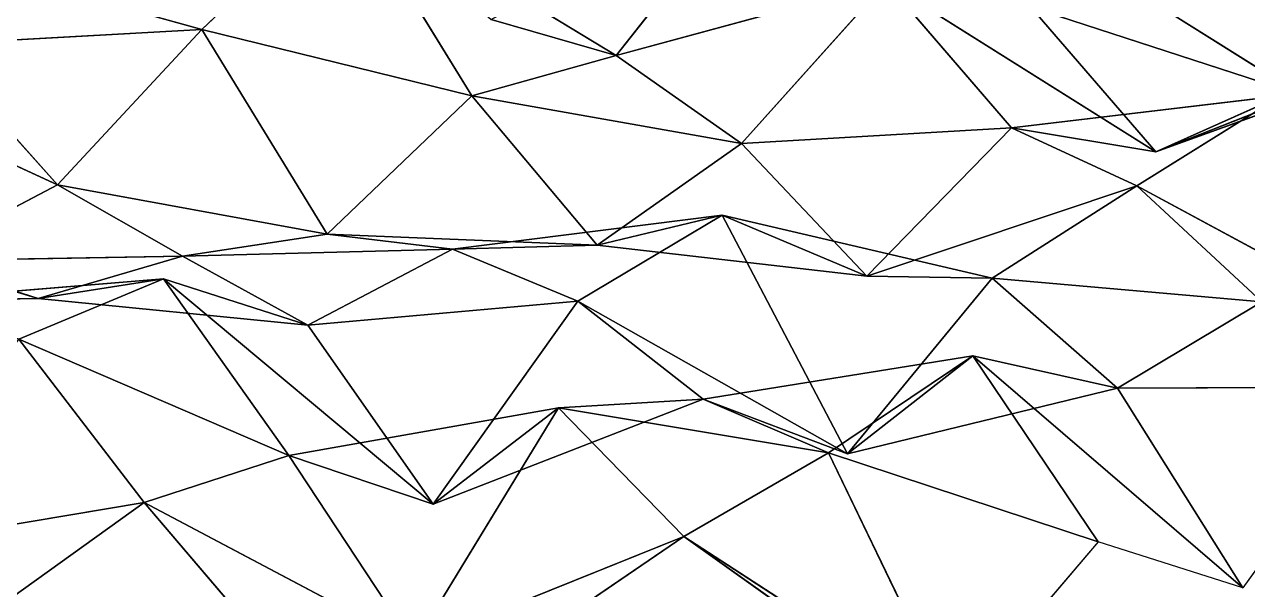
# Model space of a CAD drawing. Header units: metres. Extents: x -3703 to 431, y -1555 to 134.
# Drawn here: x -1063.8 to -950.3, y -518.1 to -465.7 of the extents above; entities that cross this region are included whole.
import ezdxf

# ---------------------------------------------------------------- set-up
doc = ezdxf.new("R2010")
doc.units = ezdxf.units.M

msp = doc.modelspace()

# ---------------------------------------------------------------- linework, layer by layer
for p, q in [((-995.49756, -451.5189, -2974.8623), (-1008.91394, -468.5422, -2998.5513)), ((-1008.91394, -468.5422, -2998.5513), (-995.49756, -451.5189, -2974.8623)), ((-1033.9579, -453.3807, -2989.1104), (-1047.3743, -466.15134, -3013.75)), ((-1047.3743, -466.15134, -3013.75), (-1033.9579, -453.3807, -2989.1104)), ((-1008.91394, -468.5422, -2998.5513), (-1033.9579, -453.3807, -2989.1104)), ((-1033.9579, -453.3807, -2989.1104), (-1022.3303, -472.2988, -3025.2065)), ((-1022.3303, -472.2988, -3025.2065), (-1033.9579, -453.3807, -2989.1104)), ((-1033.9579, -453.3807, -2989.1104), (-1008.91394, -468.5422, -2998.5513)), ((-983.87, -461.75858, -3012.8994), (-1008.91394, -468.5422, -2998.5513)), ((-1008.91394, -468.5422, -2998.5513), (-983.87, -461.75858, -3012.8994)), ((-983.87, -461.75858, -3012.8994), (-997.2864, -476.71445, -3037.0505)), ((-997.2864, -476.71445, -3037.0505), (-983.87, -461.75858, -3012.8994)), ((-958.82605, -477.50162, -3022.2102), (-983.87, -461.75858, -3012.8994)), ((-983.87, -461.75858, -3012.8994), (-972.2423, -475.25198, -3050.2087)), ((-972.2423, -475.25198, -3050.2087), (-983.87, -461.75858, -3012.8994)), ((-983.87, -461.75858, -3012.8994), (-958.82605, -477.50162, -3022.2102)), ((-1059.0018, -462.90585, -2974.1492), (-1047.3743, -466.15134, -3013.75)), ((-1047.3743, -466.15134, -3013.75), (-1059.0018, -462.90585, -2974.1492)), ((-945.40955, -472.2112, -2995.8977), (-970.4536, -464.06015, -2984.8892)), ((-970.4536, -464.06015, -2984.8892), (-958.82605, -477.50162, -3022.2102)), ((-958.82605, -477.50162, -3022.2102), (-970.4536, -464.06015, -2984.8892)), ((-970.4536, -464.06015, -2984.8892), (-945.40955, -472.2112, -2995.8977)), ((-1020.5415, -465.209, -2958.9697), (-1008.91394, -468.5422, -2998.5513)), ((-1008.91394, -468.5422, -2998.5513), (-1020.5415, -465.209, -2958.9697)), ((-957.03723, -464.89725, -2957.2065), (-945.40955, -472.2112, -2995.8977)), ((-945.40955, -472.2112, -2995.8977), (-957.03723, -464.89725, -2957.2065)), ((-1047.3743, -466.15134, -3013.75), (-1072.4182, -467.54947, -3000.6062)), ((-1072.4182, -467.54947, -3000.6062), (-1047.3743, -466.15134, -3013.75)), ((-1047.3743, -466.15134, -3013.75), (-1060.7906, -480.56052, -3038.0237)), ((-1060.7906, -480.56052, -3038.0237), (-1047.3743, -466.15134, -3013.75)), ((-1022.3303, -472.2988, -3025.2065), (-1047.3743, -466.15134, -3013.75)), ((-1047.3743, -466.15134, -3013.75), (-1035.7467, -485.11496, -3049.8364)), ((-1035.7467, -485.11496, -3049.8364), (-1047.3743, -466.15134, -3013.75)), ((-1047.3743, -466.15134, -3013.75), (-1022.3303, -472.2988, -3025.2065)), ((-1072.4182, -467.54947, -3000.6062), (-1060.7906, -480.56052, -3038.0237)), ((-1060.7906, -480.56052, -3038.0237), (-1072.4182, -467.54947, -3000.6062)), ((-1008.91394, -468.5422, -2998.5513), (-1022.3303, -472.2988, -3025.2065)), ((-1022.3303, -472.2988, -3025.2065), (-1008.91394, -468.5422, -2998.5513)), ((-1008.91394, -468.5422, -2998.5513), (-997.2864, -476.71445, -3037.0505)), ((-997.2864, -476.71445, -3037.0505), (-1008.91394, -468.5422, -2998.5513)), ((-933.782, -468.39035, -3037.0789), (-958.82605, -477.50162, -3022.2102)), ((-958.82605, -477.50162, -3022.2102), (-933.782, -468.39035, -3037.0789)), ((-1060.7906, -480.56052, -3038.0237), (-1085.8346, -468.99368, -3027.7788)), ((-1085.8346, -468.99368, -3027.7788), (-1060.7906, -480.56052, -3038.0237)), ((-945.40955, -472.2112, -2995.8977), (-958.82605, -477.50162, -3022.2102)), ((-958.82605, -477.50162, -3022.2102), (-945.40955, -472.2112, -2995.8977)), ((-1022.3303, -472.2988, -3025.2065), (-1035.7467, -485.11496, -3049.8364)), ((-1035.7467, -485.11496, -3049.8364), (-1022.3303, -472.2988, -3025.2065)), ((-997.2864, -476.71445, -3037.0505), (-1022.3303, -472.2988, -3025.2065)), ((-1022.3303, -472.2988, -3025.2065), (-1010.70276, -486.13297, -3062.44)), ((-1010.70276, -486.13297, -3062.44), (-1022.3303, -472.2988, -3025.2065)), ((-1022.3303, -472.2988, -3025.2065), (-997.2864, -476.71445, -3037.0505)), ((-947.19836, -472.29977, -3063.7), (-972.2423, -475.25198, -3050.2087)), ((-972.2423, -475.25198, -3050.2087), (-947.19836, -472.29977, -3063.7)), ((-947.19836, -472.29977, -3063.7), (-960.61475, -480.63278, -3089.3323)), ((-960.61475, -480.63278, -3089.3323), (-947.19836, -472.29977, -3063.7)), ((-958.82605, -477.50162, -3022.2102), (-947.19836, -472.29977, -3063.7)), ((-947.19836, -472.29977, -3063.7), (-958.82605, -477.50162, -3022.2102)), ((-972.2423, -475.25198, -3050.2087), (-997.2864, -476.71445, -3037.0505)), ((-997.2864, -476.71445, -3037.0505), (-972.2423, -475.25198, -3050.2087)), ((-972.2423, -475.25198, -3050.2087), (-985.6588, -489.01358, -3074.6272)), ((-985.6588, -489.01358, -3074.6272), (-972.2423, -475.25198, -3050.2087)), ((-958.82605, -477.50162, -3022.2102), (-972.2423, -475.25198, -3050.2087)), ((-972.2423, -475.25198, -3050.2087), (-958.82605, -477.50162, -3022.2102)), ((-972.2423, -475.25198, -3050.2087), (-960.61475, -480.63278, -3089.3323)), ((-960.61475, -480.63278, -3089.3323), (-972.2423, -475.25198, -3050.2087)), ((-997.2864, -476.71445, -3037.0505), (-1010.70276, -486.13297, -3062.44)), ((-1010.70276, -486.13297, -3062.44), (-997.2864, -476.71445, -3037.0505)), ((-997.2864, -476.71445, -3037.0505), (-985.6588, -489.01358, -3074.6272)), ((-985.6588, -489.01358, -3074.6272), (-997.2864, -476.71445, -3037.0505)), ((-1060.7906, -480.56052, -3038.0237), (-1074.2072, -487.60568, -3063.9436)), ((-1074.2072, -487.60568, -3063.9436), (-1060.7906, -480.56052, -3038.0237)), ((-1035.7467, -485.11496, -3049.8364), (-1060.7906, -480.56052, -3038.0237)), ((-1060.7906, -480.56052, -3038.0237), (-1049.1632, -487.17508, -3076.871)), ((-1049.1632, -487.17508, -3076.871), (-1060.7906, -480.56052, -3038.0237)), ((-1060.7906, -480.56052, -3038.0237), (-1035.7467, -485.11496, -3049.8364)), ((-960.61475, -480.63278, -3089.3323), (-985.6588, -489.01358, -3074.6272)), ((-985.6588, -489.01358, -3074.6272), (-960.61475, -480.63278, -3089.3323)), ((-960.61475, -480.63278, -3089.3323), (-974.03125, -489.2101, -3114.9097)), ((-974.03125, -489.2101, -3114.9097), (-960.61475, -480.63278, -3089.3323)), ((-935.5708, -494.16086, -3099.1384), (-960.61475, -480.63278, -3089.3323)), ((-960.61475, -480.63278, -3089.3323), (-948.9873, -491.40543, -3127.25)), ((-948.9873, -491.40543, -3127.25), (-960.61475, -480.63278, -3089.3323)), ((-960.61475, -480.63278, -3089.3323), (-935.5708, -494.16086, -3099.1384)), ((-1062.5796, -491.08963, -3103.4915), (-1087.6235, -483.11667, -3092.4429)), ((-1087.6235, -483.11667, -3092.4429), (-1062.5796, -491.08963, -3103.4915)), ((-999.0753, -483.35275, -3103.3882), (-1024.1193, -486.51022, -3089.851)), ((-1024.1193, -486.51022, -3089.851), (-999.0753, -483.35275, -3103.3882)), ((-999.0753, -483.35275, -3103.3882), (-1012.4916, -491.33975, -3129.098)), ((-1012.4916, -491.33975, -3129.098), (-999.0753, -483.35275, -3103.3882)), ((-1010.70276, -486.13297, -3062.44), (-999.0753, -483.35275, -3103.3882)), ((-999.0753, -483.35275, -3103.3882), (-1010.70276, -486.13297, -3062.44)), ((-985.6588, -489.01358, -3074.6272), (-999.0753, -483.35275, -3103.3882)), ((-974.03125, -489.2101, -3114.9097), (-999.0753, -483.35275, -3103.3882)), ((-999.0753, -483.35275, -3103.3882), (-985.6588, -489.01358, -3074.6272)), ((-999.0753, -483.35275, -3103.3882), (-987.44763, -505.48593, -3138.7659)), ((-987.44763, -505.48593, -3138.7659), (-999.0753, -483.35275, -3103.3882)), ((-999.0753, -483.35275, -3103.3882), (-974.03125, -489.2101, -3114.9097)), ((-1035.7467, -485.11496, -3049.8364), (-1049.1632, -487.17508, -3076.871)), ((-1049.1632, -487.17508, -3076.871), (-1035.7467, -485.11496, -3049.8364)), ((-1010.70276, -486.13297, -3062.44), (-1035.7467, -485.11496, -3049.8364)), ((-1035.7467, -485.11496, -3049.8364), (-1024.1193, -486.51022, -3089.851)), ((-1024.1193, -486.51022, -3089.851), (-1035.7467, -485.11496, -3049.8364)), ((-1035.7467, -485.11496, -3049.8364), (-1010.70276, -486.13297, -3062.44)), ((-1024.1193, -486.51022, -3089.851), (-1049.1632, -487.17508, -3076.871)), ((-1049.1632, -487.17508, -3076.871), (-1024.1193, -486.51022, -3089.851)), ((-1024.1193, -486.51022, -3089.851), (-1037.5356, -493.56174, -3115.7698)), ((-1037.5356, -493.56174, -3115.7698), (-1024.1193, -486.51022, -3089.851)), ((-1010.70276, -486.13297, -3062.44), (-1024.1193, -486.51022, -3089.851)), ((-1024.1193, -486.51022, -3089.851), (-1010.70276, -486.13297, -3062.44)), ((-1024.1193, -486.51022, -3089.851), (-1012.4916, -491.33975, -3129.098)), ((-1012.4916, -491.33975, -3129.098), (-1024.1193, -486.51022, -3089.851)), ((-985.6588, -489.01358, -3074.6272), (-1010.70276, -486.13297, -3062.44)), ((-1010.70276, -486.13297, -3062.44), (-985.6588, -489.01358, -3074.6272)), ((-1049.1632, -487.17508, -3076.871), (-1074.2072, -487.60568, -3063.9436)), ((-1074.2072, -487.60568, -3063.9436), (-1049.1632, -487.17508, -3076.871)), ((-1074.2072, -487.60568, -3063.9436), (-1062.5796, -491.08963, -3103.4915)), ((-1062.5796, -491.08963, -3103.4915), (-1074.2072, -487.60568, -3063.9436)), ((-1049.1632, -487.17508, -3076.871), (-1062.5796, -491.08963, -3103.4915)), ((-1062.5796, -491.08963, -3103.4915), (-1049.1632, -487.17508, -3076.871)), ((-1049.1632, -487.17508, -3076.871), (-1037.5356, -493.56174, -3115.7698)), ((-1037.5356, -493.56174, -3115.7698), (-1049.1632, -487.17508, -3076.871)), ((-974.03125, -489.2101, -3114.9097), (-987.44763, -505.48593, -3138.7659)), ((-987.44763, -505.48593, -3138.7659), (-974.03125, -489.2101, -3114.9097)), ((-985.6588, -489.01358, -3074.6272), (-974.03125, -489.2101, -3114.9097)), ((-974.03125, -489.2101, -3114.9097), (-985.6588, -489.01358, -3074.6272)), ((-948.9873, -491.40543, -3127.25), (-974.03125, -489.2101, -3114.9097)), ((-974.03125, -489.2101, -3114.9097), (-962.4037, -499.39462, -3152.9592)), ((-962.4037, -499.39462, -3152.9592), (-974.03125, -489.2101, -3114.9097)), ((-974.03125, -489.2101, -3114.9097), (-948.9873, -491.40543, -3127.25)), ((-1050.952, -489.27457, -3144.2239), (-1075.996, -491.3436, -3130.93)), ((-1075.996, -491.3436, -3130.93), (-1050.952, -489.27457, -3144.2239)), ((-1050.952, -489.27457, -3144.2239), (-1064.3684, -494.87314, -3170.4673)), ((-1064.3684, -494.87314, -3170.4673), (-1050.952, -489.27457, -3144.2239)), ((-1062.5796, -491.08963, -3103.4915), (-1050.952, -489.27457, -3144.2239)), ((-1050.952, -489.27457, -3144.2239), (-1062.5796, -491.08963, -3103.4915)), ((-1037.5356, -493.56174, -3115.7698), (-1050.952, -489.27457, -3144.2239)), ((-1025.9081, -510.1688, -3152.3828), (-1050.952, -489.27457, -3144.2239)), ((-1050.952, -489.27457, -3144.2239), (-1037.5356, -493.56174, -3115.7698)), ((-1050.952, -489.27457, -3144.2239), (-1039.3243, -505.63693, -3180.8916)), ((-1039.3243, -505.63693, -3180.8916), (-1050.952, -489.27457, -3144.2239)), ((-1050.952, -489.27457, -3144.2239), (-1025.9081, -510.1688, -3152.3828)), ((-1062.5796, -491.08963, -3103.4915), (-1075.996, -491.3436, -3130.93)), ((-1075.996, -491.3436, -3130.93), (-1062.5796, -491.08963, -3103.4915)), ((-1037.5356, -493.56174, -3115.7698), (-1062.5796, -491.08963, -3103.4915)), ((-1062.5796, -491.08963, -3103.4915), (-1037.5356, -493.56174, -3115.7698)), ((-1012.4916, -491.33975, -3129.098), (-1037.5356, -493.56174, -3115.7698)), ((-1037.5356, -493.56174, -3115.7698), (-1012.4916, -491.33975, -3129.098)), ((-1012.4916, -491.33975, -3129.098), (-1025.9081, -510.1688, -3152.3828)), ((-1025.9081, -510.1688, -3152.3828), (-1012.4916, -491.33975, -3129.098)), ((-987.44763, -505.48593, -3138.7659), (-1012.4916, -491.33975, -3129.098)), ((-1012.4916, -491.33975, -3129.098), (-1000.864, -500.44254, -3167.389)), ((-1000.864, -500.44254, -3167.389), (-1012.4916, -491.33975, -3129.098)), ((-1012.4916, -491.33975, -3129.098), (-987.44763, -505.48593, -3138.7659)), ((-948.9873, -491.40543, -3127.25), (-962.4037, -499.39462, -3152.9592)), ((-962.4037, -499.39462, -3152.9592), (-948.9873, -491.40543, -3127.25)), ((-1037.5356, -493.56174, -3115.7698), (-1025.9081, -510.1688, -3152.3828)), ((-1025.9081, -510.1688, -3152.3828), (-1037.5356, -493.56174, -3115.7698)), ((-1039.3243, -505.63693, -3180.8916), (-1064.3684, -494.87314, -3170.4673)), ((-1064.3684, -494.87314, -3170.4673), (-1052.7408, -510.00406, -3207.4106)), ((-1052.7408, -510.00406, -3207.4106), (-1064.3684, -494.87314, -3170.4673)), ((-1064.3684, -494.87314, -3170.4673), (-1039.3243, -505.63693, -3180.8916)), ((-975.82007, -496.40854, -3181.1223), (-1000.864, -500.44254, -3167.389)), ((-1000.864, -500.44254, -3167.389), (-975.82007, -496.40854, -3181.1223)), ((-975.82007, -496.40854, -3181.1223), (-989.23645, -505.4147, -3206.6038)), ((-989.23645, -505.4147, -3206.6038), (-975.82007, -496.40854, -3181.1223)), ((-987.44763, -505.48593, -3138.7659), (-975.82007, -496.40854, -3181.1223)), ((-975.82007, -496.40854, -3181.1223), (-987.44763, -505.48593, -3138.7659)), ((-962.4037, -499.39462, -3152.9592), (-975.82007, -496.40854, -3181.1223)), ((-950.7761, -517.9226, -3189.1428), (-975.82007, -496.40854, -3181.1223)), ((-975.82007, -496.40854, -3181.1223), (-962.4037, -499.39462, -3152.9592)), ((-975.82007, -496.40854, -3181.1223), (-964.1925, -513.65405, -3217.5925)), ((-964.1925, -513.65405, -3217.5925), (-975.82007, -496.40854, -3181.1223)), ((-975.82007, -496.40854, -3181.1223), (-950.7761, -517.9226, -3189.1428)), ((-962.4037, -499.39462, -3152.9592), (-987.44763, -505.48593, -3138.7659)), ((-987.44763, -505.48593, -3138.7659), (-962.4037, -499.39462, -3152.9592)), ((-937.35974, -499.32614, -3165.8057), (-962.4037, -499.39462, -3152.9592)), ((-962.4037, -499.39462, -3152.9592), (-937.35974, -499.32614, -3165.8057)), ((-962.4037, -499.39462, -3152.9592), (-950.7761, -517.9226, -3189.1428)), ((-950.7761, -517.9226, -3189.1428), (-962.4037, -499.39462, -3152.9592)), ((-937.35974, -499.32614, -3165.8057), (-950.7761, -517.9226, -3189.1428)), ((-1000.864, -500.44254, -3167.389), (-1025.9081, -510.1688, -3152.3828)), ((-1025.9081, -510.1688, -3152.3828), (-1000.864, -500.44254, -3167.389)), ((-1000.864, -500.44254, -3167.389), (-1014.2804, -501.21756, -3194.711)), ((-1014.2804, -501.21756, -3194.711), (-1000.864, -500.44254, -3167.389)), ((-987.44763, -505.48593, -3138.7659), (-1000.864, -500.44254, -3167.389)), ((-1000.864, -500.44254, -3167.389), (-987.44763, -505.48593, -3138.7659)), ((-1000.864, -500.44254, -3167.389), (-989.23645, -505.4147, -3206.6038)), ((-989.23645, -505.4147, -3206.6038), (-1000.864, -500.44254, -3167.389)), ((-1014.2804, -501.21756, -3194.711), (-1039.3243, -505.63693, -3180.8916)), ((-1039.3243, -505.63693, -3180.8916), (-1014.2804, -501.21756, -3194.711)), ((-1014.2804, -501.21756, -3194.711), (-1027.6968, -523.2306, -3217.2844)), ((-1027.6968, -523.2306, -3217.2844), (-1014.2804, -501.21756, -3194.711)), ((-1025.9081, -510.1688, -3152.3828), (-1014.2804, -501.21756, -3194.711)), ((-1014.2804, -501.21756, -3194.711), (-1025.9081, -510.1688, -3152.3828)), ((-989.23645, -505.4147, -3206.6038), (-1014.2804, -501.21756, -3194.711)), ((-1014.2804, -501.21756, -3194.711), (-1002.65283, -513.16455, -3232.3665)), ((-1002.65283, -513.16455, -3232.3665), (-1014.2804, -501.21756, -3194.711)), ((-1014.2804, -501.21756, -3194.711), (-989.23645, -505.4147, -3206.6038)), ((-1039.3243, -505.63693, -3180.8916), (-1052.7408, -510.00406, -3207.4106)), ((-1052.7408, -510.00406, -3207.4106), (-1039.3243, -505.63693, -3180.8916)), ((-1025.9081, -510.1688, -3152.3828), (-1039.3243, -505.63693, -3180.8916)), ((-1039.3243, -505.63693, -3180.8916), (-1025.9081, -510.1688, -3152.3828)), ((-1039.3243, -505.63693, -3180.8916), (-1027.6968, -523.2306, -3217.2844)), ((-1027.6968, -523.2306, -3217.2844), (-1039.3243, -505.63693, -3180.8916)), ((-989.23645, -505.4147, -3206.6038), (-1002.65283, -513.16455, -3232.3665)), ((-1002.65283, -513.16455, -3232.3665), (-989.23645, -505.4147, -3206.6038)), ((-964.1925, -513.65405, -3217.5925), (-989.23645, -505.4147, -3206.6038)), ((-989.23645, -505.4147, -3206.6038), (-977.6089, -529.39905, -3241.5674)), ((-977.6089, -529.39905, -3241.5674), (-989.23645, -505.4147, -3206.6038)), ((-989.23645, -505.4147, -3206.6038), (-964.1925, -513.65405, -3217.5925)), ((-1052.7408, -510.00406, -3207.4106), (-1077.7848, -514.2096, -3193.6392)), ((-1077.7848, -514.2096, -3193.6392), (-1052.7408, -510.00406, -3207.4106)), ((-1052.7408, -510.00406, -3207.4106), (-1066.1573, -519.6251, -3232.7546)), ((-1066.1573, -519.6251, -3232.7546), (-1052.7408, -510.00406, -3207.4106)), ((-1027.6968, -523.2306, -3217.2844), (-1052.7408, -510.00406, -3207.4106)), ((-1052.7408, -510.00406, -3207.4106), (-1041.1133, -523.6465, -3244.6868)), ((-1041.1133, -523.6465, -3244.6868), (-1052.7408, -510.00406, -3207.4106)), ((-1052.7408, -510.00406, -3207.4106), (-1027.6968, -523.2306, -3217.2844)), ((-1002.65283, -513.16455, -3232.3665), (-1027.6968, -523.2306, -3217.2844)), ((-1027.6968, -523.2306, -3217.2844), (-1002.65283, -513.16455, -3232.3665)), ((-1002.65283, -513.16455, -3232.3665), (-1016.06934, -522.3065, -3257.8176)), ((-1016.06934, -522.3065, -3257.8176), (-1002.65283, -513.16455, -3232.3665)), ((-977.6089, -529.39905, -3241.5674), (-1002.65283, -513.16455, -3232.3665)), ((-1002.65283, -513.16455, -3232.3665), (-991.0254, -521.4275, -3270.8452)), ((-991.0254, -521.4275, -3270.8452), (-1002.65283, -513.16455, -3232.3665)), ((-1002.65283, -513.16455, -3232.3665), (-977.6089, -529.39905, -3241.5674)), ((-964.1925, -513.65405, -3217.5925), (-977.6089, -529.39905, -3241.5674)), ((-950.7761, -517.9226, -3189.1428), (-964.1925, -513.65405, -3217.5925))]:
    msp.add_line(p, q)
for points in [[(-1008.91394, -468.5422, -2998.5513), (-1020.5415, -465.209, -2958.9697), (-995.49756, -451.5189, -2974.8623), (-995.49744, -451.5188, -2974.8623)], [(-995.49756, -451.5189, -2974.8623), (-983.87, -461.75858, -3012.8994), (-1008.91394, -468.5422, -2998.5513), (-1008.9138, -468.5421, -2998.5513)], [(-945.40955, -472.2112, -2995.8977), (-957.03723, -464.89725, -2957.2065), (-931.9932, -452.603, -2972.7869), (-931.9931, -452.6029, -2972.7869)], [(-1047.3743, -466.15134, -3013.75), (-1059.0018, -462.90585, -2974.1492), (-1033.9579, -453.3807, -2989.1104), (-1033.9578, -453.3806, -2989.1104)], [(-1033.9579, -453.3807, -2989.1104), (-1022.3303, -472.2988, -3025.2065), (-1047.3743, -466.15134, -3013.75), (-1047.3741, -466.15125, -3013.75)], [(-1020.5415, -465.209, -2958.9697), (-1008.91394, -468.5422, -2998.5513), (-1033.9579, -453.3807, -2989.1104), (-1033.9578, -453.3806, -2989.1104)], [(-1022.3303, -472.2988, -3025.2065), (-1033.9579, -453.3807, -2989.1104), (-1008.91394, -468.5422, -2998.5513), (-1008.9138, -468.5421, -2998.5513)], [(-997.2864, -476.71445, -3037.0505), (-1008.91394, -468.5422, -2998.5513), (-983.87, -461.75858, -3012.8994), (-983.8699, -461.75848, -3012.8994)], [(-983.87, -461.75858, -3012.8994), (-972.2423, -475.25198, -3050.2087), (-997.2864, -476.71445, -3037.0505), (-997.28625, -476.71436, -3037.0505)], [(-970.4536, -464.06015, -2984.8892), (-958.82605, -477.50162, -3022.2102), (-983.87, -461.75858, -3012.8994), (-983.8699, -461.75848, -3012.8994)], [(-972.2423, -475.25198, -3050.2087), (-983.87, -461.75858, -3012.8994), (-958.82605, -477.50162, -3022.2102), (-958.8259, -477.50153, -3022.2102)], [(-1072.4182, -467.54947, -3000.6062), (-1084.0458, -463.08133, -2961.2788), (-1059.0018, -462.90585, -2974.1492), (-1059.0017, -462.90576, -2974.1492)], [(-1059.0018, -462.90585, -2974.1492), (-1047.3743, -466.15134, -3013.75), (-1072.4182, -467.54947, -3000.6062), (-1072.4181, -467.54938, -3000.6062)], [(-957.03723, -464.89725, -2957.2065), (-945.40955, -472.2112, -2995.8977), (-970.4536, -464.06015, -2984.8892), (-970.4535, -464.06006, -2984.8892)], [(-958.82605, -477.50162, -3022.2102), (-970.4536, -464.06015, -2984.8892), (-945.40955, -472.2112, -2995.8977), (-945.4094, -472.21112, -2995.8977)], [(-1060.7906, -480.56052, -3038.0237), (-1072.4182, -467.54947, -3000.6062), (-1047.3743, -466.15134, -3013.75), (-1047.3741, -466.15125, -3013.75)], [(-1047.3743, -466.15134, -3013.75), (-1035.7467, -485.11496, -3049.8364), (-1060.7906, -480.56052, -3038.0237), (-1060.7905, -480.56042, -3038.0237)], [(-1035.7467, -485.11496, -3049.8364), (-1047.3743, -466.15134, -3013.75), (-1022.3303, -472.2988, -3025.2065), (-1022.3302, -472.2987, -3025.2065)], [(-1072.4182, -467.54947, -3000.6062), (-1060.7906, -480.56052, -3038.0237), (-1085.8346, -468.99368, -3027.7788), (-1085.8345, -468.9936, -3027.7788)], [(-1008.91394, -468.5422, -2998.5513), (-997.2864, -476.71445, -3037.0505), (-1022.3303, -472.2988, -3025.2065), (-1022.3302, -472.2987, -3025.2065)], [(-947.19836, -472.29977, -3063.7), (-958.82605, -477.50162, -3022.2102), (-933.782, -468.39035, -3037.0789), (-933.78186, -468.39026, -3037.0789)], [(-945.40955, -472.2112, -2995.8977), (-933.782, -468.39035, -3037.0789), (-958.82605, -477.50162, -3022.2102), (-958.8259, -477.50153, -3022.2102)], [(-1074.2072, -487.60568, -3063.9436), (-1085.8346, -468.99368, -3027.7788), (-1060.7906, -480.56052, -3038.0237), (-1060.7905, -480.56042, -3038.0237)], [(-1022.3303, -472.2988, -3025.2065), (-1010.70276, -486.13297, -3062.44), (-1035.7467, -485.11496, -3049.8364), (-1035.7466, -485.11487, -3049.8364)], [(-1010.70276, -486.13297, -3062.44), (-1022.3303, -472.2988, -3025.2065), (-997.2864, -476.71445, -3037.0505), (-997.28625, -476.71436, -3037.0505)], [(-960.61475, -480.63278, -3089.3323), (-972.2423, -475.25198, -3050.2087), (-947.19836, -472.29977, -3063.7), (-947.19824, -472.29968, -3063.7)], [(-958.82605, -477.50162, -3022.2102), (-947.19836, -472.29977, -3063.7), (-972.2423, -475.25198, -3050.2087), (-972.2422, -475.2519, -3050.2087)], [(-947.19836, -472.29977, -3063.7), (-935.5708, -494.16086, -3099.1384), (-960.61475, -480.63278, -3089.3323), (-960.6146, -480.6327, -3089.3323)], [(-985.6588, -489.01358, -3074.6272), (-997.2864, -476.71445, -3037.0505), (-972.2423, -475.25198, -3050.2087), (-972.2422, -475.2519, -3050.2087)], [(-972.2423, -475.25198, -3050.2087), (-960.61475, -480.63278, -3089.3323), (-985.6588, -489.01358, -3074.6272), (-985.6587, -489.0135, -3074.6272)], [(-997.2864, -476.71445, -3037.0505), (-985.6588, -489.01358, -3074.6272), (-1010.70276, -486.13297, -3062.44), (-1010.70264, -486.13287, -3062.44)], [(-1060.7906, -480.56052, -3038.0237), (-1049.1632, -487.17508, -3076.871), (-1074.2072, -487.60568, -3063.9436), (-1074.207, -487.6056, -3063.9436)], [(-1049.1632, -487.17508, -3076.871), (-1060.7906, -480.56052, -3038.0237), (-1035.7467, -485.11496, -3049.8364), (-1035.7466, -485.11487, -3049.8364)], [(-974.03125, -489.2101, -3114.9097), (-985.6588, -489.01358, -3074.6272), (-960.61475, -480.63278, -3089.3323), (-960.6146, -480.6327, -3089.3323)], [(-960.61475, -480.63278, -3089.3323), (-948.9873, -491.40543, -3127.25), (-974.03125, -489.2101, -3114.9097), (-974.0311, -489.21002, -3114.9097)], [(-948.9873, -491.40543, -3127.25), (-960.61475, -480.63278, -3089.3323), (-935.5708, -494.16086, -3099.1384), (-935.5707, -494.16077, -3099.1384)], [(-1074.2072, -487.60568, -3063.9436), (-1062.5796, -491.08963, -3103.4915), (-1087.6235, -483.11667, -3092.4429), (-1087.6234, -483.11658, -3092.4429)], [(-1075.996, -491.3436, -3130.93), (-1087.6235, -483.11667, -3092.4429), (-1062.5796, -491.08963, -3103.4915), (-1062.5795, -491.08954, -3103.4915)], [(-1012.4916, -491.33975, -3129.098), (-1024.1193, -486.51022, -3089.851), (-999.0753, -483.35275, -3103.3882), (-999.0752, -483.35266, -3103.3882)], [(-1010.70276, -486.13297, -3062.44), (-999.0753, -483.35275, -3103.3882), (-1024.1193, -486.51022, -3089.851), (-1024.1191, -486.51013, -3089.851)], [(-999.0753, -483.35275, -3103.3882), (-987.44763, -505.48593, -3138.7659), (-1012.4916, -491.33975, -3129.098), (-1012.49146, -491.33966, -3129.098)], [(-999.0753, -483.35275, -3103.3882), (-1010.70276, -486.13297, -3062.44), (-985.6588, -489.01358, -3074.6272), (-985.6587, -489.0135, -3074.6272)], [(-985.6588, -489.01358, -3074.6272), (-974.03125, -489.2101, -3114.9097), (-999.0753, -483.35275, -3103.3882), (-999.0752, -483.35266, -3103.3882)], [(-987.44763, -505.48593, -3138.7659), (-999.0753, -483.35275, -3103.3882), (-974.03125, -489.2101, -3114.9097), (-974.0311, -489.21002, -3114.9097)], [(-1035.7467, -485.11496, -3049.8364), (-1024.1193, -486.51022, -3089.851), (-1049.1632, -487.17508, -3076.871), (-1049.1631, -487.175, -3076.871)], [(-1024.1193, -486.51022, -3089.851), (-1035.7467, -485.11496, -3049.8364), (-1010.70276, -486.13297, -3062.44), (-1010.70264, -486.13287, -3062.44)], [(-1037.5356, -493.56174, -3115.7698), (-1049.1632, -487.17508, -3076.871), (-1024.1193, -486.51022, -3089.851), (-1024.1191, -486.51013, -3089.851)], [(-1024.1193, -486.51022, -3089.851), (-1012.4916, -491.33975, -3129.098), (-1037.5356, -493.56174, -3115.7698), (-1037.5355, -493.56165, -3115.7698)], [(-1062.5796, -491.08963, -3103.4915), (-1074.2072, -487.60568, -3063.9436), (-1049.1632, -487.17508, -3076.871), (-1049.1631, -487.175, -3076.871)], [(-1049.1632, -487.17508, -3076.871), (-1037.5356, -493.56174, -3115.7698), (-1062.5796, -491.08963, -3103.4915), (-1062.5795, -491.08954, -3103.4915)], [(-974.03125, -489.2101, -3114.9097), (-962.4037, -499.39462, -3152.9592), (-987.44763, -505.48593, -3138.7659), (-987.4475, -505.48584, -3138.7659)], [(-962.4037, -499.39462, -3152.9592), (-974.03125, -489.2101, -3114.9097), (-948.9873, -491.40543, -3127.25), (-948.9872, -491.40533, -3127.25)], [(-1064.3684, -494.87314, -3170.4673), (-1075.996, -491.3436, -3130.93), (-1050.952, -489.27457, -3144.2239), (-1050.9519, -489.27448, -3144.2239)], [(-1062.5796, -491.08963, -3103.4915), (-1050.952, -489.27457, -3144.2239), (-1075.996, -491.3436, -3130.93), (-1075.9958, -491.3435, -3130.93)], [(-1050.952, -489.27457, -3144.2239), (-1039.3243, -505.63693, -3180.8916), (-1064.3684, -494.87314, -3170.4673), (-1064.3683, -494.87305, -3170.4673)], [(-1050.952, -489.27457, -3144.2239), (-1062.5796, -491.08963, -3103.4915), (-1037.5356, -493.56174, -3115.7698), (-1037.5355, -493.56165, -3115.7698)], [(-1037.5356, -493.56174, -3115.7698), (-1025.9081, -510.1688, -3152.3828), (-1050.952, -489.27457, -3144.2239), (-1050.9519, -489.27448, -3144.2239)], [(-1039.3243, -505.63693, -3180.8916), (-1050.952, -489.27457, -3144.2239), (-1025.9081, -510.1688, -3152.3828), (-1025.908, -510.1687, -3152.3828)], [(-1025.9081, -510.1688, -3152.3828), (-1037.5356, -493.56174, -3115.7698), (-1012.4916, -491.33975, -3129.098), (-1012.49146, -491.33966, -3129.098)], [(-1012.4916, -491.33975, -3129.098), (-1000.864, -500.44254, -3167.389), (-1025.9081, -510.1688, -3152.3828), (-1025.908, -510.1687, -3152.3828)], [(-1000.864, -500.44254, -3167.389), (-1012.4916, -491.33975, -3129.098), (-987.44763, -505.48593, -3138.7659), (-987.4475, -505.48584, -3138.7659)], [(-948.9873, -491.40543, -3127.25), (-937.35974, -499.32614, -3165.8057), (-962.4037, -499.39462, -3152.9592), (-962.40356, -499.39453, -3152.9592)], [(-1064.3684, -494.87314, -3170.4673), (-1052.7408, -510.00406, -3207.4106), (-1077.7848, -514.2096, -3193.6392), (-1077.7847, -514.2095, -3193.6392)], [(-1052.7408, -510.00406, -3207.4106), (-1064.3684, -494.87314, -3170.4673), (-1039.3243, -505.63693, -3180.8916), (-1039.3242, -505.63684, -3180.8916)], [(-989.23645, -505.4147, -3206.6038), (-1000.864, -500.44254, -3167.389), (-975.82007, -496.40854, -3181.1223), (-975.81995, -496.40845, -3181.1223)], [(-987.44763, -505.48593, -3138.7659), (-975.82007, -496.40854, -3181.1223), (-1000.864, -500.44254, -3167.389), (-1000.8639, -500.44244, -3167.389)], [(-975.82007, -496.40854, -3181.1223), (-964.1925, -513.65405, -3217.5925), (-989.23645, -505.4147, -3206.6038), (-989.2363, -505.4146, -3206.6038)], [(-975.82007, -496.40854, -3181.1223), (-987.44763, -505.48593, -3138.7659), (-962.4037, -499.39462, -3152.9592), (-962.40356, -499.39453, -3152.9592)], [(-962.4037, -499.39462, -3152.9592), (-950.7761, -517.9226, -3189.1428), (-975.82007, -496.40854, -3181.1223), (-975.81995, -496.40845, -3181.1223)], [(-964.1925, -513.65405, -3217.5925), (-975.82007, -496.40854, -3181.1223), (-950.7761, -517.9226, -3189.1428), (-950.776, -517.9225, -3189.1428)], [(-950.7761, -517.9226, -3189.1428), (-962.4037, -499.39462, -3152.9592), (-937.35974, -499.32614, -3165.8057), (-937.3596, -499.32605, -3165.8057)], [(-1014.2804, -501.21756, -3194.711), (-1025.9081, -510.1688, -3152.3828), (-1000.864, -500.44254, -3167.389), (-1000.8639, -500.44244, -3167.389)], [(-1000.864, -500.44254, -3167.389), (-989.23645, -505.4147, -3206.6038), (-1014.2804, -501.21756, -3194.711), (-1014.2803, -501.21747, -3194.711)], [(-1027.6968, -523.2306, -3217.2844), (-1039.3243, -505.63693, -3180.8916), (-1014.2804, -501.21756, -3194.711), (-1014.2803, -501.21747, -3194.711)], [(-1025.9081, -510.1688, -3152.3828), (-1014.2804, -501.21756, -3194.711), (-1039.3243, -505.63693, -3180.8916), (-1039.3242, -505.63684, -3180.8916)], [(-1014.2804, -501.21756, -3194.711), (-1002.65283, -513.16455, -3232.3665), (-1027.6968, -523.2306, -3217.2844), (-1027.6967, -523.23047, -3217.2844)], [(-1002.65283, -513.16455, -3232.3665), (-1014.2804, -501.21756, -3194.711), (-989.23645, -505.4147, -3206.6038), (-989.2363, -505.4146, -3206.6038)], [(-1039.3243, -505.63693, -3180.8916), (-1027.6968, -523.2306, -3217.2844), (-1052.7408, -510.00406, -3207.4106), (-1052.7407, -510.00397, -3207.4106)], [(-989.23645, -505.4147, -3206.6038), (-977.6089, -529.39905, -3241.5674), (-1002.65283, -513.16455, -3232.3665), (-1002.6527, -513.1644, -3232.3665)], [(-977.6089, -529.39905, -3241.5674), (-989.23645, -505.4147, -3206.6038), (-964.1925, -513.65405, -3217.5925), (-964.1924, -513.65393, -3217.5925)], [(-1066.1573, -519.6251, -3232.7546), (-1077.7848, -514.2096, -3193.6392), (-1052.7408, -510.00406, -3207.4106), (-1052.7407, -510.00397, -3207.4106)], [(-1052.7408, -510.00406, -3207.4106), (-1041.1133, -523.6465, -3244.6868), (-1066.1573, -519.6251, -3232.7546), (-1066.1572, -519.625, -3232.7546)], [(-1041.1133, -523.6465, -3244.6868), (-1052.7408, -510.00406, -3207.4106), (-1027.6968, -523.2306, -3217.2844), (-1027.6967, -523.23047, -3217.2844)], [(-1016.06934, -522.3065, -3257.8176), (-1027.6968, -523.2306, -3217.2844), (-1002.65283, -513.16455, -3232.3665), (-1002.6527, -513.1644, -3232.3665)], [(-1002.65283, -513.16455, -3232.3665), (-991.0254, -521.4275, -3270.8452), (-1016.06934, -522.3065, -3257.8176), (-1016.0692, -522.3064, -3257.8176)], [(-991.0254, -521.4275, -3270.8452), (-1002.65283, -513.16455, -3232.3665), (-977.6089, -529.39905, -3241.5674), (-977.60876, -529.3989, -3241.5674)]]:
    msp.add_3dface(points)

doc.saveas('drawing.dxf')
